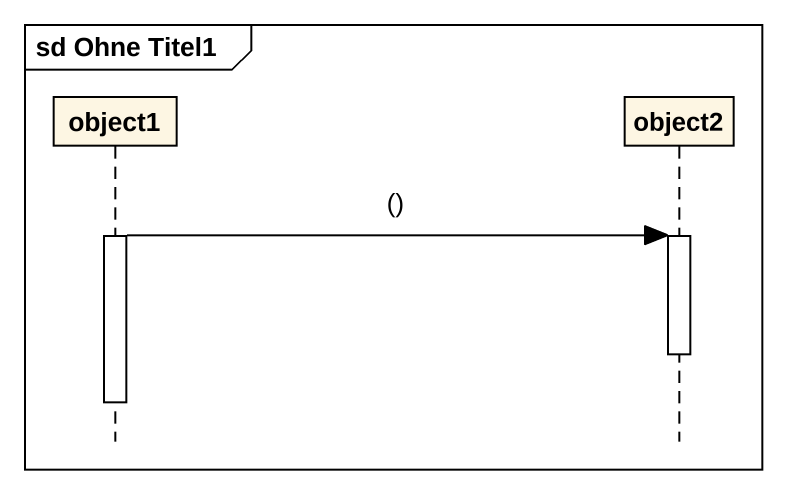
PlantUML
@startuml
mainframe sd Ohne Titel1
hide footbox
participant object1
participant object2

activate object1
object1 -> object2 : ()
activate object2
deactivate object2
deactivate object1
@enduml
